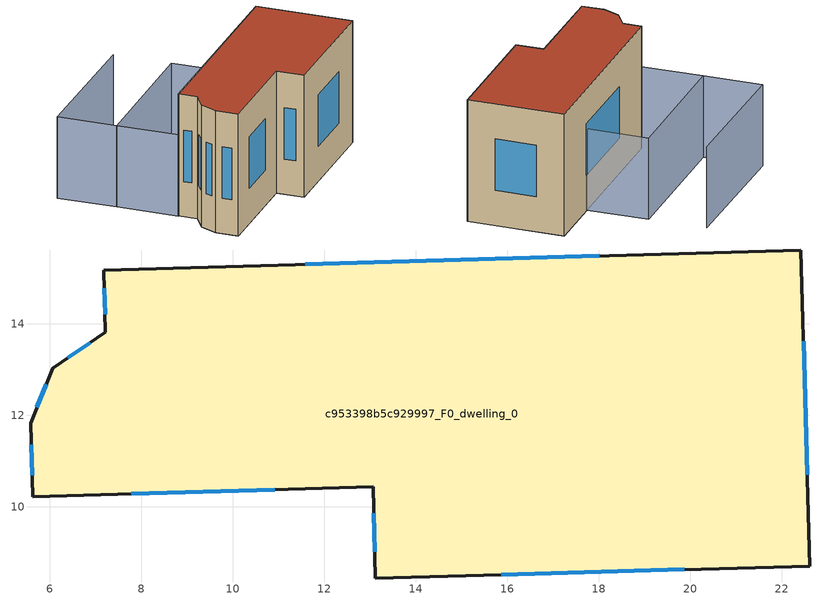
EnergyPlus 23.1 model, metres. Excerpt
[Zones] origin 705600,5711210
c953398b5c929997_F0_dwelling_0
 floor ground (EU_floor_Construction): 22.61,8.71 22.42,15.62 7.18,15.18 7.22,13.82 6.06,13.03 5.58,11.83 5.63,10.22 13.07,10.44 13.12,8.45 z0
 wall outside (EU_wall_Construction): 13.07,10.44 5.63,10.22 5.58,11.83 6.06,13.03 7.22,13.82 7.18,15.18 22.42,15.62 22.61,8.71 13.12,8.45 13.07,10.44 z0:9
 window (EU_Window_Construction): 10.92,10.38 7.78,10.29 / 5.62,10.69 5.6,11.36 / 5.72,12.17 5.92,12.68 / 6.4,13.26 6.88,13.59 / 7.21,14.21 7.19,14.78 / 11.59,15.3 18.01,15.49 / 22.47,13.62 22.56,10.7 / 19.87,8.63 15.86,8.52 / 13.1,9.02 13.08,9.86 z2.6:6.4
 roof outside (EU_roof_Construction): 22.42,15.62 22.61,8.71 13.12,8.45 13.07,10.44 5.63,10.22 5.58,11.83 6.06,13.03 7.22,13.82 7.18,15.18 z9
shading: 17.64,24.03 6.89,23.81 / 7.02,19.57 17.81,19.92 / 17.81,19.92 17.95,15.49 / 17.95,15.49 7.16,15.14 / 7.16,15.14 7.02,19.57 / 17.81,19.92 7.02,19.57 / 7.02,19.57 6.88,23.81 z0:6
[Building]
EU S2 Campaign: North Axis=0; Terrain=City; Solar Distribution=FullExterior
[Site:Location]
London: Latitude=51.5; Longitude=-0.5; Time Zone=0; Elevation=25
[SizingPeriod:WeatherFileDays]
AnnualSizingPeriod: Begin Month=1; Begin Day of Month=1; End Month=12; End Day of Month=31; Day of Week for Start Day=Monday; Use Weather File Daylight Saving Period=No; Use Weather File Rain and Snow Indicators=No
[MATERIAL]
EU_InternalMass_Material: Roughness=MediumRough; Thickness=0.1; Conductivity=1; Density=1800; Specific Heat=900; Thermal Absorptance=0.9; Solar Absorptance=0.7; Visible Absorptance=0.7
[MATERIAL:NOMASS] Roughness=MediumRough; Thermal Absorptance=0.9; Solar Absorptance=0.7; Visible Absorptance=0.7
Name | Thermal Resistance
EU_wall_NoMass | 0.724719
EU_roof_NoMass | 2.98947
EU_floor_NoMass | 2.39157
[WINDOWMATERIAL:SIMPLEGLAZINGSYSTEM]
EU_Window_SimpleGlazing: UFactor=2.63425; Solar Heat Gain Coefficient=0.76; Visible Transmittance=0.76
[CONSTRUCTION]
EU_wall_Construction: EU_wall_NoMass
EU_roof_Construction: EU_roof_NoMass
EU_floor_Construction: EU_floor_NoMass
EU_InternalMass_Construction: EU_InternalMass_Material
EU_Window_Construction: EU_Window_SimpleGlazing
[ZONE]
c953398b5c929997_F0_dwelling_0: Type=1; Multiplier=1; Ceiling Height=autocalculate; Volume=887.533; Floor Area=autocalculate; Part of Total Floor Area=Yes
[INTERNALMASS]
c953398b5c929997_F0_dwelling_0_EU_InternalMass: Construction=EU_InternalMass_Construction; Zone or ZoneList=c953398b5c929997_F0_dwelling_0; Surface Area=98.6141
[OTHEREQUIPMENT]
EU_Step8_InternalGain_c953398b5c929997_F0_dwelling_0_f000: Fuel Type=Electricity; Zone or ZoneList or Space or SpaceList=c953398b5c929997_F0_dwelling_0; Schedule=EU_Step8_GainSchedule_c953398b5c929997_F0_dwelling_0_f000; Design Level Calculation Method=Watts/Area; Power per Zone Floor Area=1; Fraction Latent=0; Fraction Radiant=0; Fraction Lost=0; Carbon Dioxide Generation Rate=0; EndUse Subcategory=EU_Step8_InternalGains
[ZONEVENTILATION:DESIGNFLOWRATE]
EU_ConstantAir_c953398b5c929997_F0_dwelling_0: Zone or ZoneList or Space or SpaceList=c953398b5c929997_F0_dwelling_0; Schedule=EU_AlwaysOn; Design Flow Rate Calculation Method=AirChanges/Hour; Air Changes per Hour=0.418135; Ventilation Type=Natural; Fan Pressure Rise=0; Fan Total Efficiency=1; Constant Term Coefficient=1; Temperature Term Coefficient=0; Velocity Term Coefficient=0; Velocity Squared Term Coefficient=0; Minimum Indoor Temperature=-100; Maximum Indoor Temperature=100; Delta Temperature=-100; Minimum Outdoor Temperature=-100; Maximum Outdoor Temperature=100; Maximum Wind Speed=40
[HVACTEMPLATE:THERMOSTAT]
EU_HeatOnly_c953398b5c929997_F0_dwelling_0: Constant Heating Setpoint=20; Constant Cooling Setpoint=50
[HVACTEMPLATE:ZONE:IDEALLOADSAIRSYSTEM]
c953398b5c929997_F0_dwelling_0: Template Thermostat=EU_HeatOnly_c953398b5c929997_F0_dwelling_0; System Availability Schedule=EU_AlwaysOn; Maximum Heating Supply Air Temperature=50; Minimum Cooling Supply Air Temperature=13; Maximum Heating Supply Air Humidity Ratio=0.0156; Minimum Cooling Supply Air Humidity Ratio=0.0077; Heating Limit=NoLimit; Cooling Limit=NoLimit; Heating Availability Schedule=EU_AlwaysOn; Cooling Availability Schedule=EU_CoolingOff; Dehumidification Control Type=ConstantSensibleHeatRatio; Cooling Sensible Heat Ratio=0.7; Dehumidification Setpoint=60; Humidification Control Type=None; Humidification Setpoint=30; Outdoor Air Method=None; Outdoor Air Flow Rate per Person=0.00944; Outdoor Air Flow Rate per Zone Floor Area=0; Outdoor Air Flow Rate per Zone=0; Demand Controlled Ventilation Type=None; Outdoor Air Economizer Type=NoEconomizer; Heat Recovery Type=None; Sensible Heat Recovery Effectiveness=0.7; Latent Heat Recovery Effectiveness=0.65
[SIZING:ZONE]
c953398b5c929997_F0_dwelling_0: Zone Cooling Design Supply Air Temperature Input Method=SupplyAirTemperature; Zone Cooling Design Supply Air Temperature=13; Zone Heating Design Supply Air Temperature Input Method=SupplyAirTemperature; Zone Heating Design Supply Air Temperature=50; Zone Cooling Design Supply Air Humidity Ratio=0.008; Zone Heating Design Supply Air Humidity Ratio=0.008; Cooling Design Air Flow Method=DesignDay; Cooling Design Air Flow Rate=0; Cooling Minimum Air Flow per Zone Floor Area=0.000762; Cooling Minimum Air Flow=0; Cooling Minimum Air Flow Fraction=0.2; Heating Design Air Flow Method=DesignDay; Heating Design Air Flow Rate=0; Heating Maximum Air Flow per Zone Floor Area=0.002032; Heating Maximum Air Flow=0.141576; Heating Maximum Air Flow Fraction=0.3; Account for Dedicated Outdoor Air System=No; Dedicated Outdoor Air System Control Strategy=NeutralSupplyAir; Dedicated Outdoor Air Low Setpoint Temperature for Design=autosize; Dedicated Outdoor Air High Setpoint Temperature for Design=autosize; Zone Load Sizing Method=Sensible Load Only No Latent Load; Zone Latent Cooling Design Supply Air Humidity Ratio Input Method=HumidityRatioDifference; Zone Cooling Design Supply Air Humidity Ratio Difference=0.005; Zone Latent Heating Design Supply Air Humidity Ratio Input Method=HumidityRatioDifference; Zone Humidification Design Supply Air Humidity Ratio Difference=0.005
[SCHEDULE:CONSTANT]
Name | Hourly Value
EU_AlwaysOn | 1
EU_CoolingOff | 0
[SCHEDULE:FILE]
EU_Step8_GainSchedule_c953398b5c929997_F0_dwelling_0_f000: File=../../schedules/c953398b5c929997/c953398b5c929997_F0_dwelling_0_f000_gain.csv; Column Number=1; Rows to Skip at Top=0; Number of Hours of Data=8760; Column Separator=Comma; Interpolate to Timestep=No; Minutes per Item=60; Adjust Schedule for Daylight Savings=Yes
